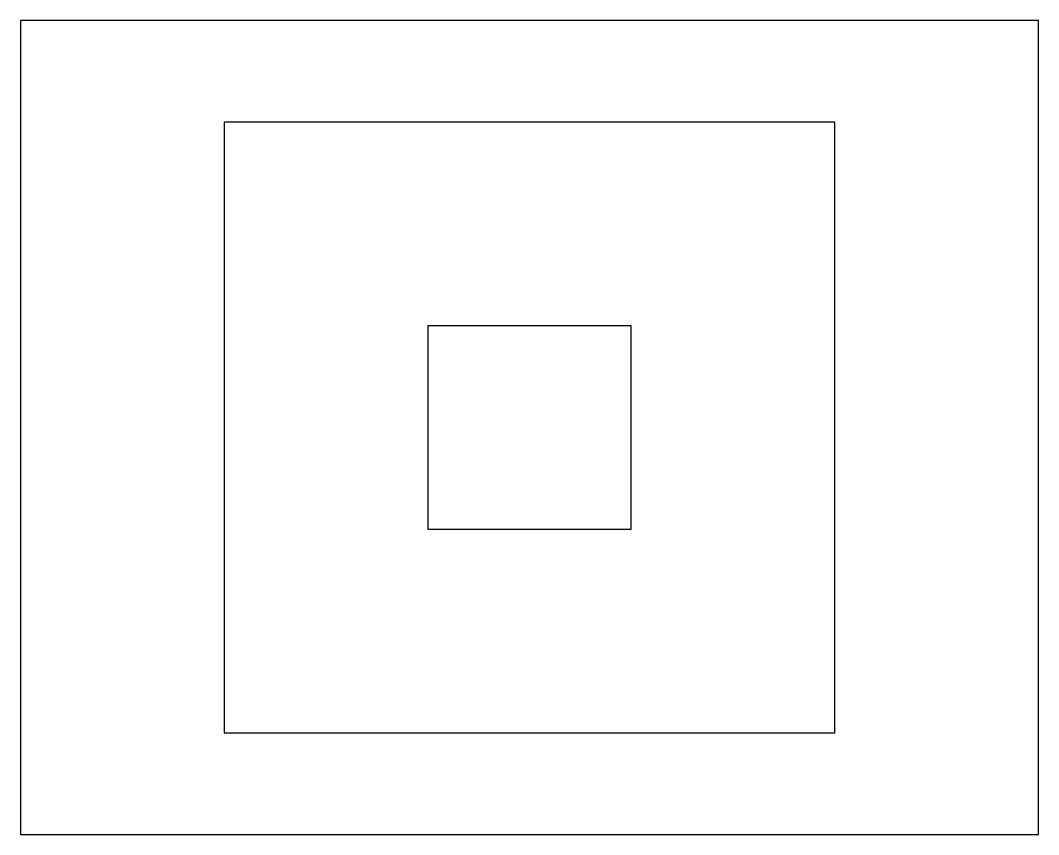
# Model space of a CAD drawing. Header units: millimetres. Extents: x 0 to 100, y 0 to 80.
import ezdxf

# ---------------------------------------------------------------- set-up
doc = ezdxf.new("R2010")
doc.units = ezdxf.units.MM

msp = doc.modelspace()

# ---------------------------------------------------------------- linework, layer by layer
for p, q in [((100, 80), (0, 80)), ((0, 80), (0, 0)), ((100, 0), (100, 80)), ((80, 70), (20, 70)), ((20, 70), (20, 10)), ((80, 10), (80, 70)), ((60, 50), (40, 50)), ((40, 50), (40, 30)), ((60, 30), (60, 50)), ((40, 30), (60, 30)), ((20, 10), (80, 10)), ((0, 0), (100, 0))]:
    msp.add_line(p, q)

doc.saveas('drawing.dxf')
